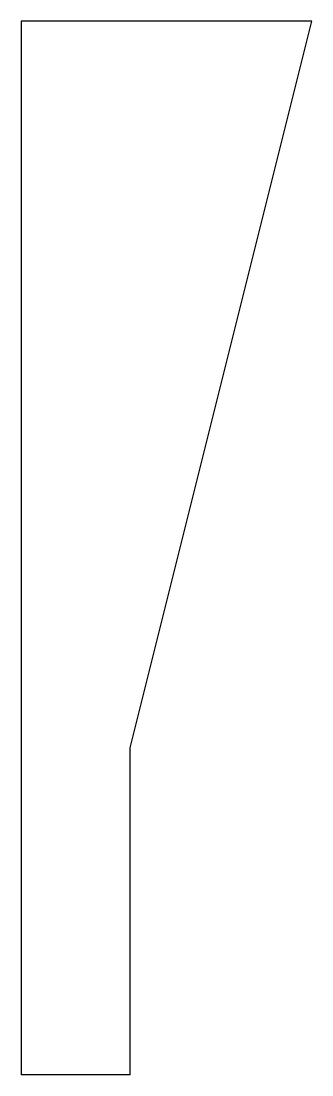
# Model space of a CAD drawing. Extents: x 0 to 1, y 0 to 3.62.
import ezdxf

# ---------------------------------------------------------------- set-up
doc = ezdxf.new("R2010")
doc.units = 0

msp = doc.modelspace()

# ---------------------------------------------------------------- linework, layer by layer
at = {"layer": '1'}
for points in [[(0, 3.625), (0, 0)], [(0.375, 0), (0.375, 1.125), (1, 3.625), (0, 3.625)], [(0.375, 0), (0, 0)]]:
    msp.add_lwpolyline(points, dxfattribs=at)

doc.saveas('drawing.dxf')
